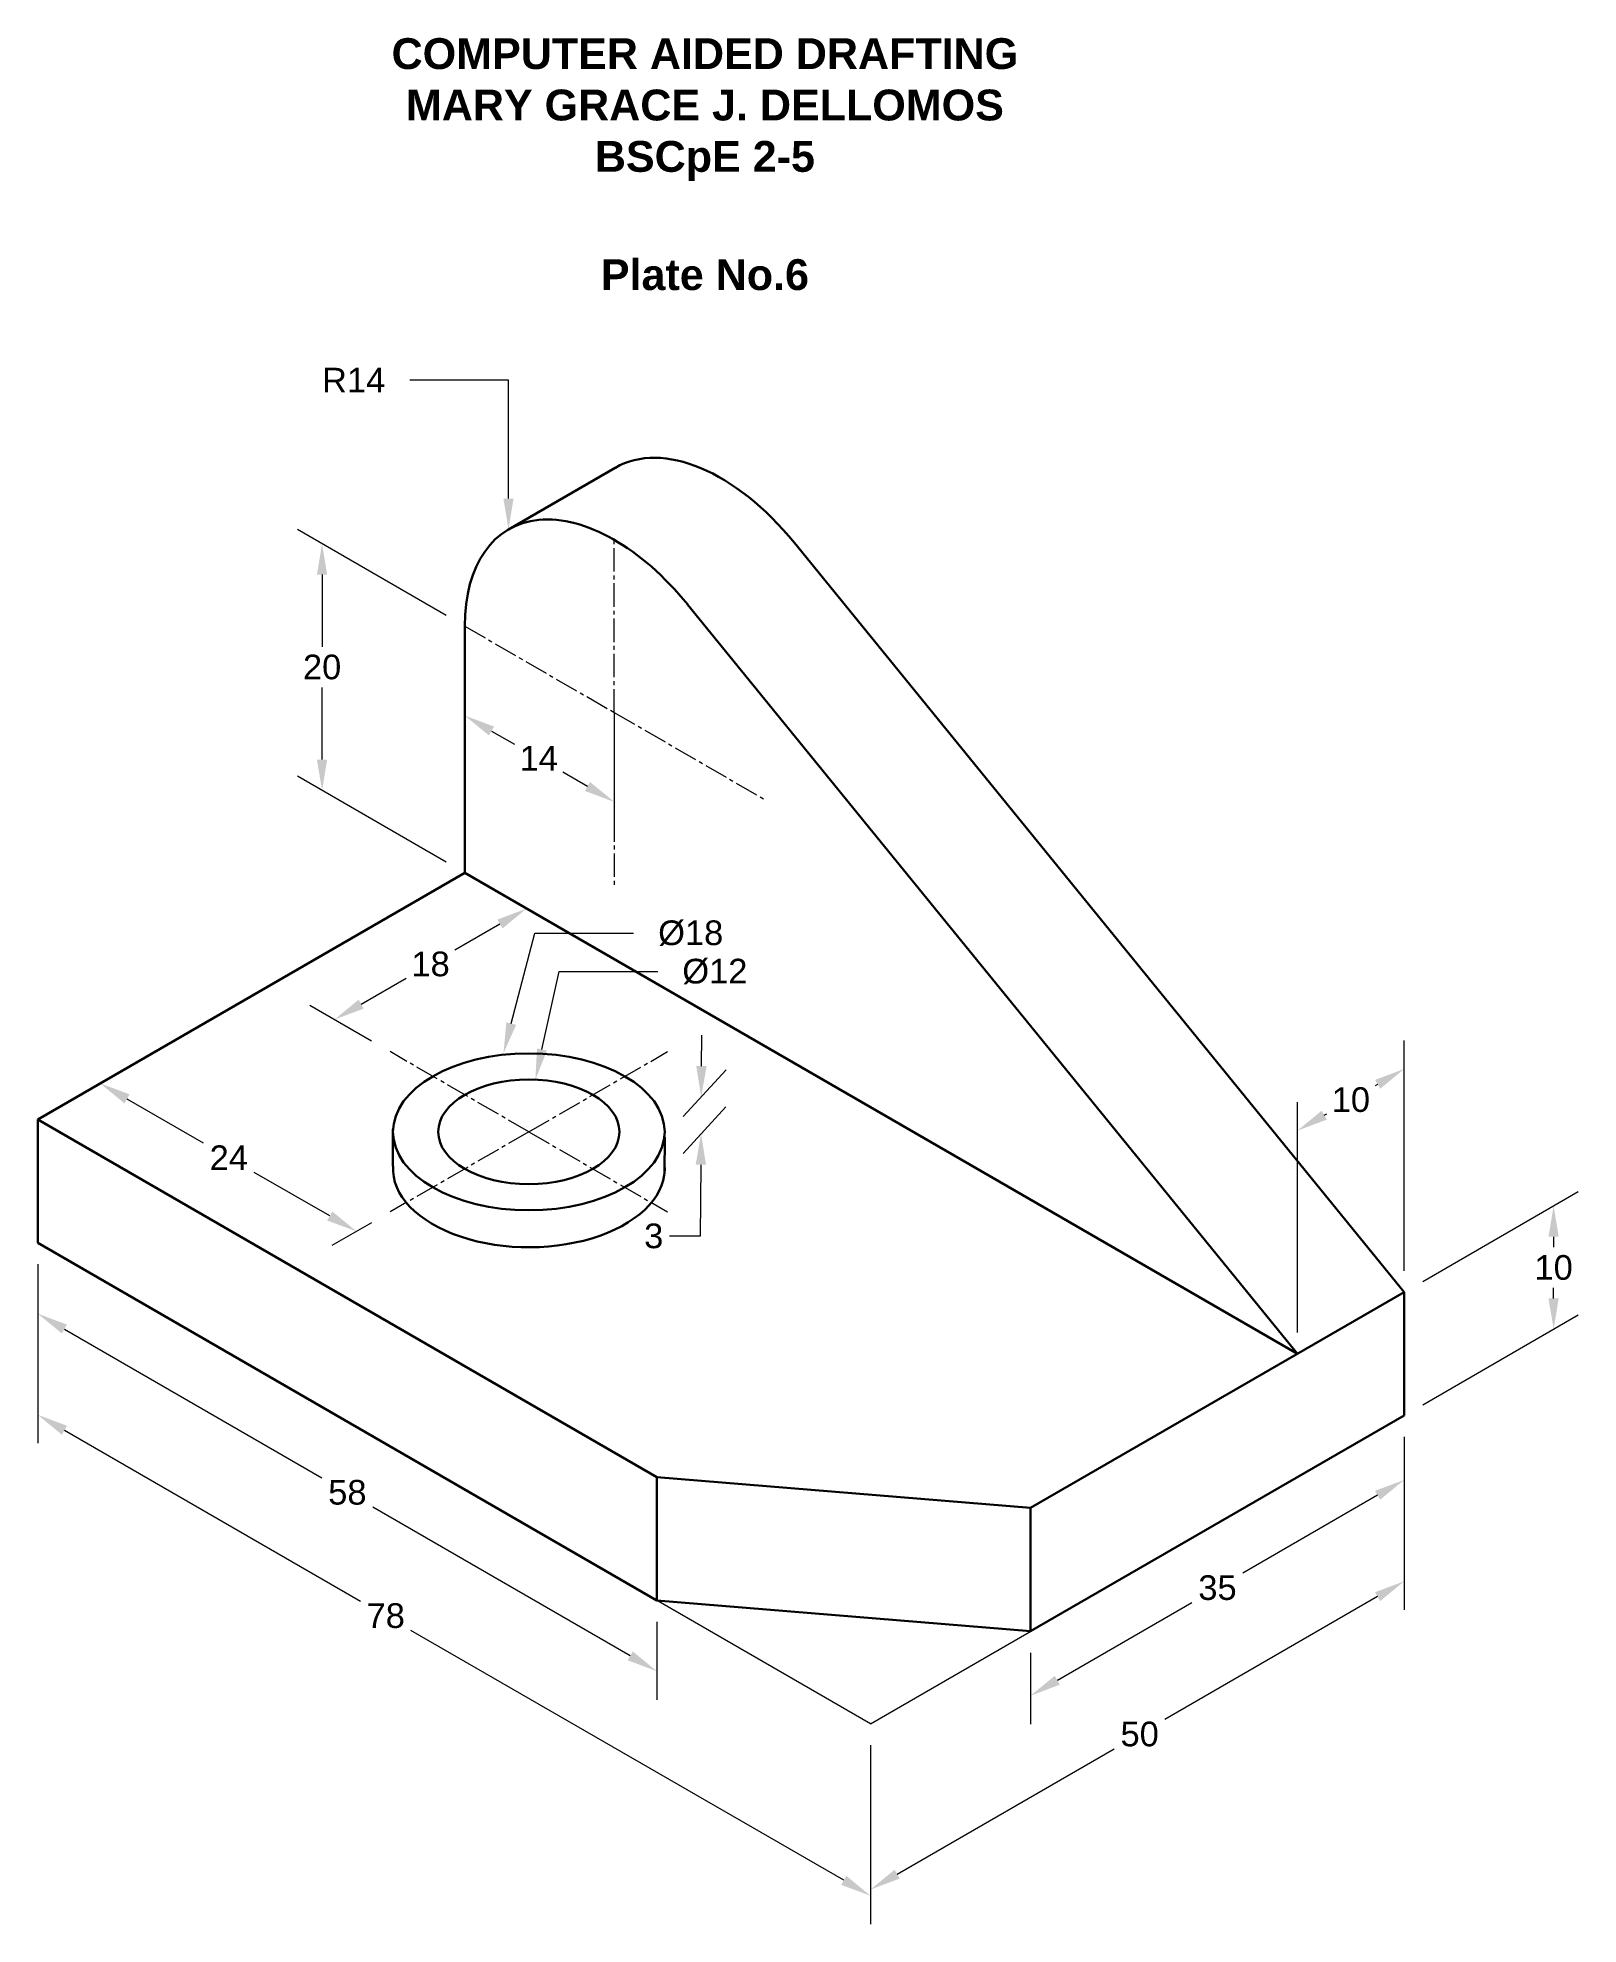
# Model space of a CAD drawing. Header units: millimetres. Extents: x 32484 to 32609, y -136 to 17.
import ezdxf
from ezdxf import colors
from ezdxf.entities.mleader import LeaderData, LeaderLine
from ezdxf.math import Vec2, Vec3

# ---------------------------------------------------------------- set-up
doc = ezdxf.new("R2010")
doc.units = ezdxf.units.MM
doc.linetypes.add('CENTER2', pattern=[28.575, 19.05, -3.175, 3.175, -3.175])
for name, color, linetype, lineweight, true_color in [('centerline', 7, 'CENTER2', 13, 0xfedd00), ('construction', 7, 'Continuous', 9, 0x0072ce), ('dimension', 7, 'Continuous', 13, 0x6cc24a)]:
    doc.layers.add(name, color=color, linetype=linetype, lineweight=lineweight, true_color=true_color)
doc.layers.add('objectline', color=7, linetype='Continuous', lineweight=30)
doc.styles.get("Standard").update_dxf_attribs({"font": 'arial.ttf'})
doc.dimstyles.new('grace', dxfattribs={"dimtxt": 2, "dimasz": 2.5, "dimexe": 2, "dimexo": 1.5, "dimtad": 0, "dimtih": 1, "dimtoh": 1, "dimdec": 0, "dimdsep": 46, "dimtxsty": 'Standard', "dimcen": 0.5, "dimclrd": 256, "dimclre": 256, "dimclrt": 256, "dimadec": 0, "dimazin": 0, "dimtfac": 1, "dimtdec": 0, "dimtofl": 0, "dimtmove": 0, "dimatfit": 3, "dimfxl": 1, "dimtfillclr": 256, "dimlwd": -1, "dimlwe": -1, "dimarcsym": 1})

# ---------------------------------------------------------------- blocks, each defined once
blk = doc.blocks.new('*D10')
at = {"layer": 'Defpoints', "color": 0, "transparency": 16777216}
for p in [(32594.54, -95.02), (32564.23, -112.52), (32564.23, -117.74)]:
    blk.add_point(p, dxfattribs=at)
at = {"layer": 'dimension', "transparency": 16777216}
for p, q in [((32594.54, -96.76), (32594.54, -102.55)), ((32592.38, -101.49), (32581.45, -107.8)), ((32566.4, -116.49), (32577.32, -110.18)), ((32564.23, -114.26), (32564.23, -120.05))]:
    blk.add_line(p, q, dxfattribs=at)
for points in [[(32592.17, -101.13), (32592.59, -101.85), (32594.54, -100.24)], [(32566.19, -116.13), (32566.6, -116.85), (32564.23, -117.74)]]:
    blk.add_solid(points, dxfattribs=at)
at = {"layer": 'dimension', "transparency": 16777216, "insert": (32579.39, -108.99), "char_height": 2, "attachment_point": 5}
blk.add_mtext('35', dxfattribs=at)
blk = doc.blocks.new('*D14')
at = {"layer": 'Defpoints', "color": 0, "transparency": 16777216}
for p in [(32594.54, -85.02), (32606.66, -88.03), (32594.54, -95.02)]:
    blk.add_point(p, dxfattribs=at)
at = {"layer": 'dimension', "transparency": 16777216}
for p, q in [((32596.04, -84.16), (32608.66, -76.87)), ((32606.66, -80.53), (32606.66, -81.38)), ((32606.66, -85.53), (32606.66, -84.67)), ((32596.04, -94.16), (32608.66, -86.87))]:
    blk.add_line(p, q, dxfattribs=at)
for points in [[(32606.24, -80.53), (32607.07, -80.53), (32606.66, -78.03)], [(32606.24, -85.53), (32607.07, -85.53), (32606.66, -88.03)]]:
    blk.add_solid(points, dxfattribs=at)
at = {"layer": 'dimension', "transparency": 16777216, "insert": (32606.66, -83.03), "char_height": 2, "attachment_point": 5}
blk.add_mtext('10', dxfattribs=at)
blk = doc.blocks.new('*D15')
at = {"layer": 'Defpoints', "color": 0, "transparency": 16777216}
for p in [(32585.88, -71.92), (32594.54, -85.02), (32585.88, -90.02)]:
    blk.add_point(p, dxfattribs=at)
at = {"layer": 'dimension', "transparency": 16777216}
for p, q in [((32594.54, -83.29), (32594.54, -64.61)), ((32592.38, -68.17), (32592.17, -68.29)), ((32585.88, -88.29), (32585.88, -69.61)), ((32588.05, -70.67), (32588.25, -70.55))]:
    blk.add_line(p, q, dxfattribs=at)
for points in [[(32592.17, -67.81), (32592.59, -68.53), (32594.54, -66.92)], [(32587.84, -70.31), (32588.26, -71.03), (32585.88, -71.92)]]:
    blk.add_solid(points, dxfattribs=at)
at = {"layer": 'dimension', "transparency": 16777216, "insert": (32590.21, -69.42), "char_height": 2, "attachment_point": 5}
blk.add_mtext('10', dxfattribs=at)
blk = doc.blocks.new('*D16')
at = {"layer": 'Defpoints', "color": 0, "transparency": 16777216}
for p in [(32483.69, -81.02), (32483.69, -86.76), (32533.92, -110.02)]:
    blk.add_point(p, dxfattribs=at)
at = {"layer": 'dimension', "transparency": 16777216}
for p, q in [((32483.69, -82.76), (32483.69, -89.07)), ((32485.86, -88.01), (32506.75, -100.07)), ((32531.76, -114.51), (32510.87, -102.45)), ((32533.92, -111.76), (32533.92, -118.07))]:
    blk.add_line(p, q, dxfattribs=at)
for points in [[(32486.06, -87.65), (32485.65, -88.37), (32483.69, -86.76)], [(32531.96, -114.15), (32531.55, -114.87), (32533.92, -115.76)]]:
    blk.add_solid(points, dxfattribs=at)
at = {"layer": 'dimension', "transparency": 16777216, "insert": (32508.81, -101.26), "char_height": 2, "attachment_point": 5}
blk.add_mtext('58', dxfattribs=at)
blk = doc.blocks.new('*D17')
at = {"layer": 'Defpoints', "color": 0, "transparency": 16777216}
for p in [(32483.69, -81.02), (32483.69, -94.96), (32551.24, -120.02)]:
    blk.add_point(p, dxfattribs=at)
at = {"layer": 'dimension', "transparency": 16777216}
for p, q in [((32483.69, -82.76), (32483.69, -97.27)), ((32485.86, -96.21), (32509.87, -110.08)), ((32549.08, -132.71), (32513.97, -112.45)), ((32551.24, -121.76), (32551.24, -136.27))]:
    blk.add_line(p, q, dxfattribs=at)
for points in [[(32486.06, -95.85), (32485.65, -96.58), (32483.69, -94.96)], [(32549.28, -132.35), (32548.87, -133.08), (32551.24, -133.96)]]:
    blk.add_solid(points, dxfattribs=at)
at = {"layer": 'dimension', "transparency": 16777216, "insert": (32511.92, -111.26), "char_height": 2, "attachment_point": 5}
blk.add_mtext('78', dxfattribs=at)
blk = doc.blocks.new('*D18')
at = {"layer": 'Defpoints', "color": 0, "transparency": 16777216}
for p in [(32594.54, -95.02), (32594.54, -108.46), (32551.24, -120.02)]:
    blk.add_point(p, dxfattribs=at)
at = {"layer": 'dimension', "transparency": 16777216}
for p, q in [((32594.54, -96.76), (32594.54, -110.77)), ((32592.38, -109.71), (32575.13, -119.67)), ((32551.24, -121.76), (32551.24, -135.77)), ((32553.41, -132.21), (32571.02, -122.04))]:
    blk.add_line(p, q, dxfattribs=at)
for points in [[(32592.17, -109.35), (32592.59, -110.07), (32594.54, -108.46)], [(32553.2, -131.85), (32553.61, -132.57), (32551.24, -133.46)]]:
    blk.add_solid(points, dxfattribs=at)
at = {"layer": 'dimension', "transparency": 16777216, "insert": (32573.08, -120.86), "char_height": 2, "attachment_point": 5}
blk.add_mtext('50', dxfattribs=at)
blk = doc.blocks.new('*D19')
at = {"layer": 'Defpoints', "color": 0, "transparency": 16777216}
for p in [(32491.49, -66.52), (32488.76, -68.09), (32512.27, -78.52)]:
    blk.add_point(p, dxfattribs=at)
at = {"layer": 'dimension', "transparency": 16777216}
for p, q in [((32489.99, -67.39), (32486.76, -69.25)), ((32490.93, -69.34), (32497.12, -72.92)), ((32507.38, -78.84), (32501.26, -75.31)), ((32510.77, -79.39), (32507.55, -81.25))]:
    blk.add_line(p, q, dxfattribs=at)
for points in [[(32491.14, -68.98), (32490.72, -69.71), (32488.76, -68.09)], [(32507.59, -78.48), (32507.17, -79.21), (32509.55, -80.09)]]:
    blk.add_solid(points, dxfattribs=at)
at = {"layer": 'dimension', "transparency": 16777216, "insert": (32499.19, -74.12), "char_height": 2, "attachment_point": 5}
blk.add_mtext('24', dxfattribs=at)
blk = doc.blocks.new('*D21')
at = {"layer": 'Defpoints', "color": 0, "transparency": 16777216}
for p in [(32523.35, -53.92), (32527.86, -56.52), (32512.27, -65.52)]:
    blk.add_point(p, dxfattribs=at)
at = {"layer": 'dimension', "transparency": 16777216}
for p, q in [((32526.36, -55.66), (32521.35, -52.77)), ((32521.18, -55.17), (32517.52, -57.29)), ((32509.93, -61.67), (32513.59, -59.55)), ((32510.77, -64.66), (32505.76, -61.77))]:
    blk.add_line(p, q, dxfattribs=at)
for points in [[(32520.98, -54.81), (32521.39, -55.53), (32523.35, -53.92)], [(32509.72, -61.31), (32510.13, -62.03), (32507.76, -62.92)]]:
    blk.add_solid(points, dxfattribs=at)
at = {"layer": 'dimension', "transparency": 16777216, "insert": (32515.56, -58.42), "char_height": 2, "attachment_point": 5}
blk.add_mtext('18', dxfattribs=at)
blk = doc.blocks.new('*D22')
at = {"layer": 'Defpoints', "color": 0, "transparency": 16777216}
for p in [(32534.55, -72.43), (32537.5, -72.19), (32534.53, -75.43)]:
    blk.add_point(p, dxfattribs=at)
at = {"layer": 'dimension', "transparency": 16777216}
for p, q in [((32537.53, -66.69), (32537.55, -64.19)), ((32536.06, -70.78), (32539.53, -66.99)), ((32536.04, -73.78), (32539.51, -69.99)), ((32537.48, -74.69), (32537.44, -80.47)), ((32537.44, -80.47), (32534.94, -80.47))]:
    blk.add_line(p, q, dxfattribs=at)
for points in [[(32537.11, -66.69), (32537.95, -66.69), (32537.51, -69.19)], [(32537.06, -74.69), (32537.9, -74.69), (32537.5, -72.19)]]:
    blk.add_solid(points, dxfattribs=at)
at = {"layer": 'dimension', "transparency": 16777216, "insert": (32533.66, -80.47), "char_height": 2, "attachment_point": 5}
blk.add_mtext('3', dxfattribs=at)
blk = doc.blocks.new('*D23')
at = {"layer": 'Defpoints', "color": 0, "transparency": 16777216}
for p in [(32506.76, -24.34), (32518.33, -31.02), (32518.33, -51.02)]:
    blk.add_point(p, dxfattribs=at)
at = {"layer": 'dimension', "transparency": 16777216}
for p, q in [((32516.83, -30.16), (32504.76, -23.18)), ((32506.76, -26.84), (32506.76, -32.69)), ((32506.76, -41.84), (32506.76, -35.99)), ((32516.83, -50.16), (32504.76, -43.18))]:
    blk.add_line(p, q, dxfattribs=at)
for points in [[(32506.34, -26.84), (32507.17, -26.84), (32506.76, -24.34)], [(32506.34, -41.84), (32507.17, -41.84), (32506.76, -44.34)]]:
    blk.add_solid(points, dxfattribs=at)
at = {"layer": 'dimension', "transparency": 16777216, "insert": (32506.76, -34.34), "char_height": 2, "attachment_point": 5}
blk.add_mtext('20', dxfattribs=at)
blk = doc.blocks.new('*D25')
at = {"layer": 'Defpoints', "color": 0, "transparency": 16777216}
for p in [(32518.33, -31.02), (32530.46, -38.02), (32530.46, -45.27)]:
    blk.add_point(p, dxfattribs=at)
at = {"layer": 'dimension', "transparency": 16777216}
for p, q in [((32518.33, -32.76), (32518.33, -40.58)), ((32520.5, -39.52), (32522.37, -40.6)), ((32530.46, -39.76), (32530.46, -47.58)), ((32528.29, -44.02), (32526.29, -42.86))]:
    blk.add_line(p, q, dxfattribs=at)
for points in [[(32520.71, -39.16), (32520.29, -39.88), (32518.33, -38.27)], [(32528.5, -43.66), (32528.08, -44.38), (32530.46, -45.27)]]:
    blk.add_solid(points, dxfattribs=at)
at = {"layer": 'dimension', "transparency": 16777216, "insert": (32524.33, -41.73), "char_height": 2, "attachment_point": 5}
blk.add_mtext('14', dxfattribs=at)

msp = doc.modelspace()

# ---------------------------------------------------------------- linework, layer by layer
at = {"layer": 'centerline', "ltscale": 0.1}
for p, q in [((32530.46, -38.02), (32530.46, -24.02)), ((32518.33, -31.02), (32530.46, -38.02)), ((32530.46, -38.02), (32530.46, -52.02)), ((32530.46, -38.02), (32542.58, -45.02)), ((32523.53, -72.02), (32512.27, -65.52)), ((32523.53, -72.02), (32534.79, -65.52)), ((32523.53, -72.02), (32512.27, -78.52)), ((32523.53, -72.02), (32534.79, -78.52))]:
    msp.add_line(p, q, dxfattribs=at)
at = {"layer": 'construction'}
for p, q in [((32518.33, -51.02), (32483.69, -71.02)), ((32533.92, -100.02), (32483.69, -71.02)), ((32483.69, -71.02), (32483.69, -81.02)), ((32551.24, -120.02), (32483.69, -81.02)), ((32564.23, -102.52), (32594.54, -85.02)), ((32594.54, -85.02), (32594.54, -95.02)), ((32551.24, -120.02), (32594.54, -95.02))]:
    msp.add_line(p, q, dxfattribs=at)
at = {"layer": 'objectline'}
for p, q in [((32530.54, -18.17), (32521.88, -23.17)), ((32594.54, -85.02), (32545.07, -24.26)), ((32585.88, -90.02), (32536.41, -29.26)), ((32518.33, -51.02), (32518.33, -31.02)), ((32483.69, -71.02), (32518.33, -51.02)), ((32585.88, -90.02), (32518.33, -51.02)), ((32483.69, -81.02), (32483.69, -71.02)), ((32483.69, -71.02), (32533.92, -100.02)), ((32512.51, -71.81), (32512.51, -74.81)), ((32534.53, -75.43), (32534.55, -72.43)), ((32483.69, -81.02), (32533.92, -110.02)), ((32594.54, -85.02), (32564.23, -102.52)), ((32594.54, -95.02), (32594.54, -85.02)), ((32564.23, -112.52), (32594.54, -95.02)), ((32533.92, -100.02), (32533.92, -110.02)), ((32533.92, -100.02), (32564.23, -102.52)), ((32564.23, -102.52), (32564.23, -112.52)), ((32533.92, -110.02), (32564.23, -112.52))]:
    msp.add_line(p, q, dxfattribs=at)
for centre, major_axis, start_param, end_param in [((32539.12, -33.02), (8.57, -14.85), 8.126155, 9.424778), ((32530.46, -38.02), (8.57, -14.85), 8.126155, 10.210176), ((32523.53, -75.02), (-11.02, 0), 6.249474, 9.480472)]:
    msp.add_ellipse(centre, major_axis=major_axis, ratio=0.57735, start_param=start_param, end_param=end_param, dxfattribs=at)
for major_axis in [(-11.02, 0), (-7.35, 0)]:
    msp.add_ellipse((32523.53, -72.02), major_axis=major_axis, ratio=0.57735, dxfattribs=at)

# ---------------------------------------------------------------- texts
at = {"insert": (32440.43, 27.49), "char_height": 4, "attachment_point": 1}
msp.add_mtext_dynamic_manual_height_columns('\\pxsm1,t5;{\\fArial|b1|i0|c0|p34;\\P\\pqc;\\H0.625x;\\PCOMPUTER AIDED DRAFTING\\PMARY GRACE J. DELLOMOS\\PBSCpE 2-5\\P\\psm1.3;\\PPlate No.6}', width=194.7614, gutter_width=12.5, heights=[38.79], dxfattribs=at)

# ---------------------------------------------------------------- dimensions: what is measured, and where the dimension line sits
at = {"layer": 'dimension'}
dim = msp.add_linear_dim(base=(32506.76, -24.34), p1=(32518.33, -51.02), p2=(32518.33, -31.02), angle=90, dimstyle='grace', dxfattribs=at)
dim.commit()
dim.dimension.update_dxf_attribs({"geometry": '*D23', "text_midpoint": (32506.76, -34.34)})
for base, p1, p2, angle, picture, middle in [((32530.46, -45.27), (32518.33, -31.02), (32530.46, -38.02), 330, '*D25', (32524.33, -41.73)), ((32523.35, -53.92), (32512.27, -65.52), (32527.86, -56.52), 30, '*D21', (32515.56, -58.42)), ((32537.5, -72.19), (32534.55, -72.43), (32534.53, -75.43), 269.6282, '*D22', (32533.66, -80.47)), ((32585.88, -71.92), (32594.54, -85.02), (32585.88, -90.02), 210, '*D15', (32590.21, -69.42)), ((32488.76, -68.09), (32512.27, -78.52), (32491.49, -66.52), 150, '*D19', (32499.19, -74.12)), ((32483.69, -86.76), (32533.92, -110.02), (32483.69, -81.02), 150, '*D16', (32508.81, -101.26)), ((32483.69, -94.96), (32551.24, -120.02), (32483.69, -81.02), 150, '*D17', (32511.92, -111.26)), ((32594.54, -108.46), (32551.24, -120.02), (32594.54, -95.02), 30, '*D18', (32573.08, -120.86)), ((32564.23, -117.74), (32594.54, -95.02), (32564.23, -112.52), 210, '*D10', (32579.39, -108.99))]:
    dim = msp.add_linear_dim(base=base, p1=p1, p2=p2, angle=angle, dimstyle='grace', dxfattribs=at)
    dim.commit()
    dim.dimension.update_dxf_attribs({"geometry": picture, "text_midpoint": middle, "dimtype": 161})
dim = msp.add_aligned_dim(p1=(32594.54, -85.02), p2=(32594.54, -95.02), distance=12.12, dimstyle='grace', dxfattribs=at)
dim.commit()
dim.dimension.update_dxf_attribs({"geometry": '*D14', "text_midpoint": (32606.66, -83.03)})

# ---------------------------------------------------------------- leaders
ml = msp.add_multileader_mtext('Standard', dxfattribs=at)
ml.set_content('R14', color=256)
ml.set_leader_properties(color=256, linetype='ByLayer', lineweight=-1)
ml.build(insert=Vec2(0, 0))
ml.multileader.update_dxf_attribs({"arrow_head_size": 2.5})
ctx = ml.context
ctx.base_point, ctx.char_height, ctx.arrow_head_size, ctx.plane_origin = Vec3(32505.11, -11.07), 2, 2.5, Vec3(32521.88, -23.17)
ctx.text_align_type = 2
notes = []
notes.append((ctx, [(0, (1, 1, 0), (32521.88, -11.07), (-1, 0), 8, [(0, [(32521.88, -23.17)], 0, [])])]))
ctx.mtext.insert, ctx.mtext.alignment, ctx.mtext.flow_direction = Vec3(32511.88, -10.07), 3, 5
ml = msp.add_multileader_mtext('Standard', dxfattribs=at)
ml.set_content('%%C18', color=256)
ml.set_leader_properties(color=256, linetype='ByLayer', lineweight=-1)
ml.build(insert=Vec2(0, 0))
ml.multileader.update_dxf_attribs({"arrow_head_size": 2.5})
ctx = ml.context
ctx.base_point, ctx.char_height, ctx.arrow_head_size, ctx.plane_origin = Vec3(32532.02, -55.92), 2, 2.5, Vec3(32512.51, -71.81)
notes.append((ctx, [(0, (1, 1, 0), (32524.02, -55.92), (1, 0), 8, [(0, [(32521.47, -65.66)], 0, [])])]))
ctx.mtext.insert, ctx.mtext.flow_direction = Vec3(32534.02, -54.88), 5
ml = msp.add_multileader_mtext('Standard', dxfattribs=at)
ml.set_content('%%C12', color=256)
ml.set_leader_properties(color=256, linetype='ByLayer', lineweight=-1)
ml.build(insert=Vec2(0, 0))
ml.multileader.update_dxf_attribs({"arrow_head_size": 2.5})
ctx = ml.context
ctx.base_point, ctx.char_height, ctx.arrow_head_size, ctx.plane_origin = Vec3(32533.98, -59.03), 2, 2.5, Vec3(32530.86, -71.72)
notes.append((ctx, [(0, (1, 1, 0), (32525.98, -59.03), (1, 0), 8, [(0, [(32524.06, -67.79)], 0, [])])]))
ctx.mtext.insert, ctx.mtext.flow_direction = Vec3(32535.98, -57.99), 5
for ctx, leaders in notes:
    for number, flags, end, landing, length, lines in leaders:
        leader = LeaderData()
        leader.index, (leader.has_last_leader_line, leader.has_dogleg_vector, leader.attachment_direction) = number, flags
        leader.last_leader_point, leader.dogleg_vector, leader.dogleg_length = Vec3(end), Vec3(landing), length
        for number, points, colour, breaks in lines:
            line = LeaderLine()
            line.index, line.vertices, line.color, line.breaks = number, Vec3.list(points), colors.encode_raw_color(colour), breaks
            leader.lines.append(line)
        ctx.leaders.append(leader)

doc.saveas('drawing.dxf')
